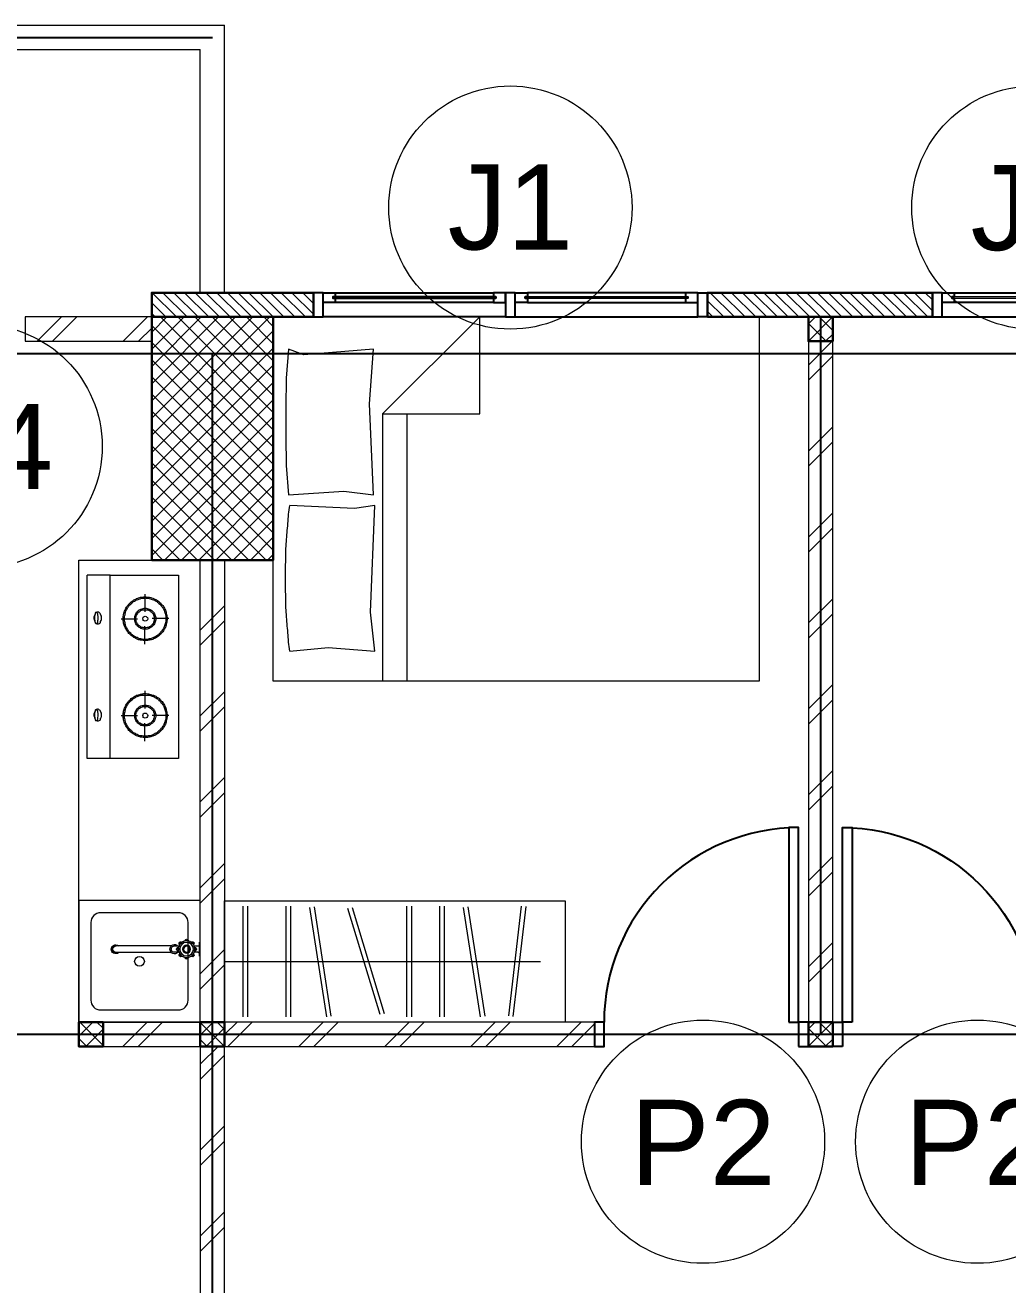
# Model space of a CAD drawing. Header units: millimetres. Extents: x -108 to 357, y -17 to 192.
# Drawn here: x 126.6 to 130.64, y 9.77 to 14.95 of the extents above; entities that cross this region are included whole.
import ezdxf
from ezdxf.enums import TextEntityAlignment as Align

# ---------------------------------------------------------------- set-up
doc = ezdxf.new("R2010")
doc.units = ezdxf.units.MM
for name, color, linetype, lineweight in [('ars', 11, 'Continuous', 0), ('KACA', 151, 'Continuous', 5), ('KOL', 1, 'Continuous', 30), ('KOLOM', 4, 'Continuous', 9), ('lan', 7, 'Continuous', 15), ('NOT', 7, 'Continuous', 20), ('SANITAIR', 15, 'Continuous', 9), ('tem', 5, 'Continuous', 20)]:
    doc.layers.add(name, color=color, linetype=linetype, lineweight=lineweight)
doc.layers.add('as', color=1, linetype='Continuous', plot=False)
doc.layers.add('Kusen', color=30, linetype='Continuous')
doc.styles.add('S', font='simplex', dxfattribs={"width": 0.75})
doc.styles.get("Standard").update_dxf_attribs({"font": 'arial.ttf'})
pattern_1 = [(45, (0.09994, 0.1431), (-0.1767767, 0.1767767), []), (45, (0.16244, 0.1431), (-0.1767767, 0.1767767), [])]

# ---------------------------------------------------------------- blocks, each defined once
blk = doc.blocks.new('NAV')
blk.add_circle((0, -0.4), 0.4)
at = {"style": 'S', "width": 0.75, "flags": 4}
blk.add_attdef('AV', text='', height=0.3, dxfattribs=at).set_placement((0, -0.4), align=Align.MIDDLE)
blk = doc.blocks.new('T. J1')
at = {"layer": 'Kusen'}
for p, q in [((-0.7188, 0.1), (-0.0688, 0.1)), ((-0.0688, 0.06), (-0.7188, 0.06)), ((0.7212, 0.1), (0.0712, 0.1)), ((0.0712, 0.06), (0.7212, 0.06)), ((-0.0188, 0), (-0.7688, 0)), ((0.0212, 0), (0.7712, 0))]:
    blk.add_line(p, q, dxfattribs=at)
for points in [[(-0.8088, 0), (-0.7688, 0), (-0.7688, 0.1), (-0.8088, 0.1)], [(-0.0188, 0), (0.0212, 0), (0.0212, 0.1), (-0.0188, 0.1)], [(0.8112, 0), (0.7712, 0), (0.7712, 0.1), (0.8112, 0.1)]]:
    blk.add_lwpolyline(points, close=True, dxfattribs=at)
for points in [[(-0.7188, 0.0775), (-0.7188, 0.06), (-0.7688, 0.06), (-0.7688, 0.1), (-0.7188, 0.1), (-0.7188, 0.0825), (-0.7288, 0.0825), (-0.7288, 0.0775), (-0.7188, 0.0775)], [(-0.0688, 0.0775), (-0.0688, 0.06), (-0.0188, 0.06), (-0.0188, 0.1), (-0.0688, 0.1), (-0.0688, 0.0825), (-0.0588, 0.0825), (-0.0588, 0.0775), (-0.0688, 0.0775)], [(0.0712, 0.0775), (0.0712, 0.06), (0.0212, 0.06), (0.0212, 0.1), (0.0712, 0.1), (0.0712, 0.0825), (0.0612, 0.0825), (0.0612, 0.0775), (0.0712, 0.0775)], [(0.7212, 0.0775), (0.7212, 0.06), (0.7712, 0.06), (0.7712, 0.1), (0.7212, 0.1), (0.7212, 0.0825), (0.7312, 0.0825), (0.7312, 0.0775), (0.7212, 0.0775)]]:
    blk.add_lwpolyline(points, dxfattribs=at)
at = {"layer": 'Kusen', "color": 141}
for points in [[(-0.7288, 0.0775), (-0.0588, 0.0775), (-0.0588, 0.0825), (-0.7288, 0.0825)], [(0.7312, 0.0775), (0.0612, 0.0775), (0.0612, 0.0825), (0.7312, 0.0825)]]:
    blk.add_lwpolyline(points, close=True, dxfattribs=at)
blk = doc.blocks.new('T. J2')
at = {"layer": 'KACA', "color": 141}
blk.add_lwpolyline([(-0.3792, 0.0775), (0.2908, 0.0775), (0.2908, 0.0825), (-0.3792, 0.0825)], close=True, dxfattribs=at)
at = {"layer": 'Kusen'}
for p, q in [((-0.3692, 0.1), (0.2808, 0.1)), ((0.2808, 0.06), (-0.3692, 0.06)), ((-0.4192, 0), (0.3308, 0))]:
    blk.add_line(p, q, dxfattribs=at)
for points in [[(-0.4592, 0), (-0.4192, 0), (-0.4192, 0.1), (-0.4592, 0.1)], [(0.3308, 0), (0.3708, 0), (0.3708, 0.1), (0.3308, 0.1)]]:
    blk.add_lwpolyline(points, close=True, dxfattribs=at)
for points in [[(-0.3692, 0.0775), (-0.3692, 0.06), (-0.4192, 0.06), (-0.4192, 0.1), (-0.3692, 0.1), (-0.3692, 0.0825), (-0.3792, 0.0825), (-0.3792, 0.0775), (-0.3692, 0.0775)], [(0.2808, 0.0775), (0.2808, 0.06), (0.3308, 0.06), (0.3308, 0.1), (0.2808, 0.1), (0.2808, 0.0825), (0.2908, 0.0825), (0.2908, 0.0775), (0.2808, 0.0775)]]:
    blk.add_lwpolyline(points, dxfattribs=at)
blk = doc.blocks.new('P.80')
at = {"layer": 'Kusen'}
for points in [[(-69.8094, -74.8368), (-69.7694, -74.8368), (-69.7694, -74.0368), (-69.8094, -74.0368)], [(-70.6094, -74.9368), (-70.5694, -74.9368), (-70.5694, -74.8368), (-70.6094, -74.8368)], [(-69.7694, -74.9368), (-69.7294, -74.9368), (-69.7294, -74.8368), (-69.7694, -74.8368)]]:
    blk.add_lwpolyline(points, close=True, dxfattribs=at)
blk.add_arc((-69.7694, -74.8368), 0.8, 90, 180, dxfattribs=at)
blk = doc.blocks.new('K 10.10')
at = {"layer": 'ars'}
h = blk.add_hatch(dxfattribs=at)
h.set_pattern_fill('_USER', color=256, scale=0.05, angle=45, double=1, pattern_type=0)
h.set_pattern_definition([(45, (0, 0), (-0.035355339, 0.035355339), []), (135, (0, 0), (-0.035355339, -0.035355339), [])])
h.paths.add_polyline_path([(1560.5383, 1380.4069), (1560.6383, 1380.4069), (1560.6383, 1380.5069), (1560.5383, 1380.5069)])
at = {"layer": 'KOL'}
blk.add_lwpolyline([(1560.5383, 1380.4069), (1560.6383, 1380.4069), (1560.6383, 1380.5069), (1560.5383, 1380.5069)], close=True, dxfattribs=at)
blk = doc.blocks.new('BED1')
at = {"color": 0, "linetype": 'Continuous'}
for points in [[(1.9976, 0), (1.9976, 1.4976), (0, 1.4976), (0, 0), (1.9976, 0)], [(1.5484, 1.0993), (1.1489, 1.0993), (1.1489, 1.4976), (1.5484, 1.0993)], [(1.9346, 1.3656), (1.9443, 1.2458), (1.9467, 1.1259), (1.9467, 1.0061), (1.9443, 0.8862), (1.9346, 0.7663), (1.707, 0.7809), (1.586, 0.7663), (1.6017, 1.1404), (1.586, 1.3656), (1.8717, 1.3426), (1.9346, 1.3656)], [(1.4492, 1.0993), (1.4492, 0)], [(1.5484, 1.0993), (1.5484, 0)], [(1.9298, 0.1235), (1.7724, 0.138), (1.5799, 0.1235), (1.5981, 0.2833), (1.5799, 0.7228), (1.6634, 0.7094), (1.9298, 0.7228)], [(1.9298, 0.1235), (1.931, 0.1332), (1.9322, 0.1429), (1.9334, 0.1513), (1.9346, 0.161), (1.9346, 0.1707), (1.9358, 0.1804), (1.937, 0.1889), (1.9383, 0.1985), (1.9383, 0.2082), (1.9395, 0.2179), (1.9407, 0.2264), (1.9407, 0.2361), (1.9419, 0.2458), (1.9419, 0.2542), (1.9431, 0.2639), (1.9431, 0.2736), (1.9443, 0.2833), (1.9443, 0.2918), (1.9455, 0.3015), (1.9455, 0.3111), (1.9455, 0.3208), (1.9467, 0.3293), (1.9467, 0.339), (1.9467, 0.3487), (1.9467, 0.3584), (1.9479, 0.3668), (1.9479, 0.3765), (1.9479, 0.3862), (1.9479, 0.3959), (1.9479, 0.4044), (1.9479, 0.414), (1.9479, 0.4237), (1.9479, 0.4334), (1.9479, 0.4419), (1.9479, 0.4516), (1.9479, 0.4613), (1.9479, 0.4709), (1.9479, 0.4794), (1.9467, 0.4891), (1.9467, 0.4988), (1.9467, 0.5085), (1.9467, 0.5169), (1.9455, 0.5266), (1.9455, 0.5363), (1.9455, 0.546), (1.9443, 0.5545), (1.9443, 0.5642), (1.9431, 0.5738), (1.9431, 0.5835), (1.9419, 0.592), (1.9419, 0.6017), (1.9407, 0.6114), (1.9407, 0.6199), (1.9395, 0.6295), (1.9383, 0.6392), (1.9383, 0.6489), (1.937, 0.6574), (1.9358, 0.6671), (1.9346, 0.6768), (1.9346, 0.6864), (1.9334, 0.6949), (1.9322, 0.7046), (1.931, 0.7143), (1.9298, 0.7228)]]:
    blk.add_lwpolyline(points, dxfattribs=at)
blk = doc.blocks.new('LEMARI1')
for points in [[(0.6998, 0.4988), (-0.6998, 0.4988)], [(-0.6998, 0), (0.6998, 0), (0.6998, 0.4988), (-0.6998, 0.4988), (-0.6998, 0)], [(-0.5387, 0.4758), (-0.4855, 0.023)], [(-0.4685, 0.0254), (-0.5206, 0.477)], [(-0.3002, 0.4746), (-0.3705, 0.0242)], [(-0.3523, 0.0218), (-0.2821, 0.4709)], [(-0.2034, 0.477), (-0.2034, 0.0218)], [(-0.1852, 0.0218), (-0.1852, 0.477)], [(-0.0678, 0.477), (-0.0678, 0.0218)], [(-0.0496, 0.0218), (-0.0496, 0.477)], [(0.1755, 0.4722), (0.0436, 0.0363)], [(0.0605, 0.0315), (0.1937, 0.4673)], [(0.3317, 0.4746), (0.2627, 0.0242)], [(0.2797, 0.0218), (0.3499, 0.4709)], [(0.4286, 0.477), (0.4286, 0.0218)], [(0.4467, 0.0218), (0.4467, 0.477)], [(0.6053, 0.477), (0.6053, 0.0218)], [(0.6235, 0.0218), (0.6235, 0.477)], [(0.6998, 0.2494), (-0.5993, 0.2494)]]:
    blk.add_lwpolyline(points)
blk = doc.blocks.new('typikal-1a')
at = {"layer": 'as'}
for p, q in [((0, 2.8), (6.2, 2.8)), ((2.5, -0.15), (2.5, 2.8))]:
    blk.add_line(p, q, dxfattribs=at)
at = {"layer": 'KOL'}
blk.add_lwpolyline([(2.035, -0.15), (2.96, -0.15), (2.96, -0.25), (2.035, -0.25)], close=True, dxfattribs=at)
at = {"layer": 'tem'}
for points in [[(0.05, 2.85), (-0.05, 2.85), (-0.05, 5.45), (0.05, 5.45)], [(1.57, 2.75), (0.05, 2.75), (0.05, 2.85), (1.57, 2.85)], [(0.05, 2.75), (-0.05, 2.75), (-0.05, 0.85), (0.05, 0.85)], [(2.45, 2.75), (2.55, 2.75), (2.55, -0.05), (2.45, -0.05)]]:
    blk.add_lwpolyline(points, close=True, dxfattribs=at)
at = {"layer": 'ars', "rotation": 180}
for name, p in [('LEMARI1', (0.7498, 2.75)), ('BED1', (2.2476, 1.3476))]:
    blk.add_blockref(name, p, dxfattribs=at)
at = {"layer": 'KOLOM', "extrusion": (0, 0, -1), "zscale": -1}
for p in [(-1560.5883, -1377.6569), (-1563.0883, -1377.6569), (-1563.0883, -1380.5569)]:
    blk.add_blockref('K 10.10', p, dxfattribs=at)
at = {"layer": 'Kusen', "xscale": -1, "rotation": 180}
for name, p in [('P.80', (72.1794, -72.0868)), ('T. J1', (1.2238, -0.15)), ('T. J2', (3.4192, -0.15))]:
    blk.add_blockref(name, p, dxfattribs=at)
at = {"layer": 'Kusen', "rotation": 180}
blk.add_blockref('P.80', (-67.1794, -72.0868), dxfattribs=at)
blk = doc.blocks.new('k2')
at = {"layer": 'ars'}
h = blk.add_hatch(dxfattribs=at)
h.set_pattern_fill('_USER', color=256, scale=0.05, angle=45, double=1, pattern_type=0)
h.set_pattern_definition([(45, (0, -5), (-0.03535534, 0.03535534), []), (135, (0, -5), (-0.03535534, -0.03535534), [])])
h.paths.add_polyline_path([(-0.25, -0.5), (0.25, -0.5), (0.25, 0.5), (-0.25, 0.5)])
at = {"layer": 'KOL'}
blk.add_lwpolyline([(-0.25, -0.5), (0.25, -0.5), (0.25, 0.5), (-0.25, 0.5)], close=True, dxfattribs=at)
blk = doc.blocks.new('KRAN DPR ATAS')
for p, q in [((-0.0289, 0), (0.0289, 0)), ((-0.0289, 0), (-0.0289, -0.0021)), ((0.0289, 0), (0.0289, -0.0021)), ((-0.0275, -0.0035), (0.0275, -0.0035)), ((-0.0127, -0.0092), (-0.0127, -0.0252)), ((0.0127, -0.0092), (0.0127, -0.0252)), ((-0.0127, -0.0877), (-0.0127, -0.1101)), ((0.0127, -0.0877), (0.0127, -0.1101)), ((-0.014, -0.1188), (-0.014, -0.3457)), ((0.014, -0.1188), (0.014, -0.3457))]:
    blk.add_line(p, q)
for radius in [0.0338, 0.0279, 0.0166, 0.0138, 0.0123]:
    blk.add_circle((0, -0.0564), radius)
for centre, radius, start, end in [((-0.0338, -0.0564), 0.00706, 84.002, 275.998), ((-0.0315, -0.0564), 0.00706, 103.1189, 256.8811), ((-0.0239, -0.0326), 0.00706, 39.002, 230.998), ((-0.0222, -0.0342), 0.00706, 58.1189, 211.8811), ((-0.0275, -0.0021), 0.00141, 180, 270), ((-0.0183, -0.0092), 0.00564, 0, 90), ((-0.0009, -0.0214), 0.00884, 254.902, 254.902), ((0, -0.0227), 0.00706, 354.002, 185.998), ((0, -0.025), 0.00706, 13.1189, 166.8811), ((0.0183, -0.0092), 0.00564, 90, 180), ((0.0239, -0.0326), 0.00706, 309.002, 140.998), ((0.0222, -0.0342), 0.00706, 328.1189, 121.8811), ((0.0275, -0.0021), 0.00141, 270, 0), ((0.0338, -0.0564), 0.00706, 264.002, 95.998), ((0.0315, -0.0564), 0.00706, 283.1189, 76.8811), ((-0.0239, -0.0803), 0.00706, 129.002, 320.998), ((-0.0222, -0.0787), 0.00706, 148.1189, 301.8811), ((0, -0.1058), 0.0191, 134.711, 45.289), ((0, -0.0902), 0.00706, 174.002, 5.998), ((0, -0.0879), 0.00706, 193.1189, 346.8811), ((0.0239, -0.0803), 0.00706, 219.002, 50.998), ((0.0222, -0.0787), 0.00706, 238.1189, 31.8811), ((0, -0.1058), 0.0134, 198.6717, 270), ((0, -0.1058), 0.0134, 270, 341.3283), ((0, -0.3457), 0.0178, 141.8277, 38.1723), ((0, -0.3484), 0.0178, 175.6641, 4.3359), ((0, -0.3457), 0.014, 180, 0)]:
    blk.add_arc(centre, radius, start, end)
blk = doc.blocks.new('KOMPOR')
for points in [[(0, 0.3765), (0, -0.3765)], [(0.0944, 0.3765), (0, 0.3765)], [(0.3765, 0.3765), (0.0944, 0.3765)], [(0.0944, 0.3765), (0.0944, -0.3765)], [(0.3765, -0.3765), (0.3765, 0.3765)], [(0.2385, 0.2906), (0.2337, 0.2906), (0.23, 0.2906), (0.2252, 0.2893), (0.2203, 0.2893), (0.2167, 0.2881), (0.2119, 0.2869), (0.2082, 0.2857), (0.2034, 0.2833), (0.1998, 0.2821), (0.1961, 0.2797), (0.1925, 0.2772), (0.1889, 0.276), (0.1852, 0.2724), (0.1816, 0.27), (0.178, 0.2676), (0.1755, 0.2639), (0.1719, 0.2615), (0.1695, 0.2579), (0.1671, 0.2542), (0.1634, 0.2506), (0.1622, 0.247), (0.1598, 0.2433), (0.1574, 0.2397), (0.1562, 0.2361), (0.1538, 0.2312), (0.1525, 0.2276), (0.1513, 0.2228), (0.1501, 0.2191), (0.1501, 0.2143), (0.1489, 0.2094), (0.1489, 0.2058), (0.1489, 0.201), (0.1489, 0.1961), (0.1489, 0.1913), (0.1501, 0.1864), (0.1501, 0.1828), (0.1513, 0.178), (0.1525, 0.1743), (0.1538, 0.1695), (0.1562, 0.1659), (0.1574, 0.161), (0.1598, 0.1574), (0.1622, 0.1538), (0.1634, 0.1501), (0.1671, 0.1465), (0.1695, 0.1429), (0.1719, 0.1404), (0.1755, 0.1368), (0.178, 0.1344), (0.1816, 0.1308), (0.1852, 0.1283), (0.1889, 0.1259), (0.1925, 0.1235), (0.1961, 0.1211), (0.1998, 0.1199), (0.2034, 0.1174), (0.2082, 0.1162), (0.2119, 0.115), (0.2167, 0.1138), (0.2203, 0.1126), (0.2252, 0.1114), (0.23, 0.1114), (0.2337, 0.1102), (0.2385, 0.1102), (0.2433, 0.1102), (0.2482, 0.1114), (0.253, 0.1114), (0.2567, 0.1126), (0.2615, 0.1138), (0.2651, 0.115), (0.27, 0.1162), (0.2736, 0.1174), (0.2785, 0.1199), (0.2821, 0.1211), (0.2857, 0.1235), (0.2893, 0.1259), (0.293, 0.1283), (0.2966, 0.1308), (0.299, 0.1344), (0.3027, 0.1368), (0.3051, 0.1404), (0.3087, 0.1429), (0.3111, 0.1465), (0.3136, 0.1501), (0.316, 0.1538), (0.3184, 0.1574), (0.3196, 0.161), (0.322, 0.1659), (0.3232, 0.1695), (0.3245, 0.1743), (0.3257, 0.178), (0.3269, 0.1828), (0.3281, 0.1864), (0.3281, 0.1913), (0.3293, 0.1961), (0.3293, 0.201), (0.3293, 0.2058), (0.3281, 0.2094), (0.3281, 0.2143), (0.3269, 0.2191), (0.3257, 0.2228), (0.3245, 0.2276), (0.3232, 0.2312), (0.322, 0.2361), (0.3196, 0.2397), (0.3184, 0.2433), (0.316, 0.247), (0.3136, 0.2506), (0.3111, 0.2542), (0.3087, 0.2579), (0.3051, 0.2615), (0.3027, 0.2639), (0.299, 0.2676), (0.2966, 0.27), (0.293, 0.2724), (0.2893, 0.276), (0.2857, 0.2772), (0.2821, 0.2797), (0.2785, 0.2821), (0.2736, 0.2833), (0.27, 0.2857), (0.2651, 0.2869), (0.2615, 0.2881), (0.2567, 0.2893), (0.253, 0.2893), (0.2482, 0.2906), (0.2433, 0.2906), (0.2385, 0.2906)], [(0.2385, 0.2857), (0.2349, 0.2857), (0.23, 0.2857), (0.2264, 0.2845), (0.2215, 0.2833), (0.2179, 0.2833), (0.2131, 0.2821), (0.2094, 0.2809), (0.2058, 0.2785), (0.2022, 0.2772), (0.1985, 0.2748), (0.1949, 0.2736), (0.1913, 0.2712), (0.1877, 0.2688), (0.1852, 0.2663), (0.1816, 0.2639), (0.1792, 0.2603), (0.1755, 0.2579), (0.1731, 0.2542), (0.1707, 0.2518), (0.1683, 0.2482), (0.1659, 0.2446), (0.1646, 0.2409), (0.1622, 0.2373), (0.161, 0.2337), (0.1586, 0.23), (0.1574, 0.2264), (0.1562, 0.2215), (0.1562, 0.2179), (0.155, 0.2131), (0.1538, 0.2094), (0.1538, 0.2046), (0.1538, 0.201), (0.1538, 0.1961), (0.1538, 0.1925), (0.155, 0.1877), (0.1562, 0.184), (0.1562, 0.1792), (0.1574, 0.1755), (0.1586, 0.1719), (0.161, 0.1671), (0.1622, 0.1634), (0.1646, 0.1598), (0.1659, 0.1562), (0.1683, 0.1525), (0.1707, 0.1501), (0.1731, 0.1465), (0.1755, 0.1441), (0.1792, 0.1404), (0.1816, 0.138), (0.1852, 0.1356), (0.1877, 0.132), (0.1913, 0.1308), (0.1949, 0.1283), (0.1985, 0.1259), (0.2022, 0.1235), (0.2058, 0.1223), (0.2094, 0.1211), (0.2131, 0.1199), (0.2179, 0.1186), (0.2215, 0.1174), (0.2264, 0.1162), (0.23, 0.1162), (0.2349, 0.1162), (0.2385, 0.1162), (0.2433, 0.1162), (0.247, 0.1162), (0.2518, 0.1162), (0.2554, 0.1174), (0.2603, 0.1186), (0.2639, 0.1199), (0.2676, 0.1211), (0.2724, 0.1223), (0.276, 0.1235), (0.2797, 0.1259), (0.2833, 0.1283), (0.2869, 0.1308), (0.2893, 0.132), (0.293, 0.1356), (0.2954, 0.138), (0.299, 0.1404), (0.3015, 0.1441), (0.3039, 0.1465), (0.3075, 0.1501), (0.3087, 0.1525), (0.3111, 0.1562), (0.3136, 0.1598), (0.316, 0.1634), (0.3172, 0.1671), (0.3184, 0.1719), (0.3196, 0.1755), (0.3208, 0.1792), (0.322, 0.184), (0.3232, 0.1877), (0.3232, 0.1925), (0.3232, 0.1961), (0.3232, 0.201), (0.3232, 0.2046), (0.3232, 0.2094), (0.3232, 0.2131), (0.322, 0.2179), (0.3208, 0.2215), (0.3196, 0.2264), (0.3184, 0.23), (0.3172, 0.2337), (0.316, 0.2373), (0.3136, 0.2409), (0.3111, 0.2446), (0.3087, 0.2482), (0.3075, 0.2518), (0.3039, 0.2542), (0.3015, 0.2579), (0.299, 0.2603), (0.2954, 0.2639), (0.293, 0.2663), (0.2893, 0.2688), (0.2869, 0.2712), (0.2833, 0.2736), (0.2797, 0.2748), (0.276, 0.2772), (0.2724, 0.2785), (0.2676, 0.2809), (0.2639, 0.2821), (0.2603, 0.2833), (0.2554, 0.2833), (0.2518, 0.2845), (0.247, 0.2857), (0.2433, 0.2857), (0.2385, 0.2857)], [(0.2373, 0.3063), (0.2373, 0.2312)], [(0.0436, 0.2228), (0.0472, 0.2228), (0.0496, 0.2215), (0.0533, 0.2191), (0.0545, 0.2155), (0.0557, 0.2119), (0.0581, 0.2094), (0.0593, 0.2046), (0.0593, 0.1998), (0.0593, 0.1949), (0.0593, 0.1901), (0.0569, 0.1864), (0.0557, 0.1828), (0.0533, 0.1792), (0.0508, 0.178), (0.0484, 0.1755), (0.046, 0.1743), (0.0424, 0.1743), (0.04, 0.1755), (0.0375, 0.178), (0.0339, 0.1792), (0.0327, 0.1828), (0.0315, 0.1864), (0.0291, 0.1901), (0.0278, 0.1949), (0.0278, 0.1998), (0.0291, 0.2046), (0.0303, 0.2094), (0.0315, 0.2119), (0.0339, 0.2155), (0.0351, 0.2191), (0.0375, 0.2215), (0.0412, 0.2228), (0.0436, 0.2228)], [(0.0375, 0.2215), (0.04, 0.2215), (0.04, 0.2203), (0.0424, 0.2179), (0.0436, 0.2155), (0.0448, 0.2119), (0.0448, 0.2082), (0.046, 0.2034), (0.046, 0.1998), (0.046, 0.1961), (0.046, 0.1913), (0.0448, 0.1877), (0.0436, 0.184), (0.0436, 0.1816), (0.0412, 0.178), (0.04, 0.1768), (0.0387, 0.1755), (0.0375, 0.1755), (0.0351, 0.1768), (0.0339, 0.178), (0.0327, 0.1816), (0.0315, 0.184), (0.0315, 0.1877), (0.0303, 0.1913), (0.0303, 0.1961), (0.0303, 0.1998), (0.0303, 0.2034), (0.0315, 0.2082), (0.0315, 0.2119), (0.0327, 0.2155), (0.0339, 0.2179), (0.0351, 0.2203), (0.0363, 0.2215), (0.0375, 0.2215)], [(0.2385, 0.2433), (0.2349, 0.2433), (0.23, 0.2433), (0.2264, 0.2421), (0.2215, 0.2409), (0.2179, 0.2385), (0.2143, 0.2361), (0.2119, 0.2337), (0.2082, 0.2312), (0.2058, 0.2276), (0.2034, 0.2252), (0.201, 0.2215), (0.1985, 0.2179), (0.1973, 0.2131), (0.1961, 0.2094), (0.1961, 0.2046), (0.1961, 0.201), (0.1961, 0.1961), (0.1961, 0.1925), (0.1973, 0.1877), (0.1985, 0.184), (0.201, 0.1804), (0.2034, 0.1768), (0.2058, 0.1731), (0.2082, 0.1707), (0.2119, 0.1671), (0.2143, 0.1646), (0.2179, 0.1622), (0.2215, 0.161), (0.2264, 0.1598), (0.23, 0.1586), (0.2349, 0.1574), (0.2385, 0.1574), (0.2433, 0.1574), (0.247, 0.1586), (0.2518, 0.1598), (0.2554, 0.161), (0.2591, 0.1622), (0.2627, 0.1646), (0.2663, 0.1671), (0.2688, 0.1707), (0.2724, 0.1731), (0.2748, 0.1768), (0.2772, 0.1804), (0.2785, 0.184), (0.2797, 0.1877), (0.2809, 0.1925), (0.2821, 0.1961), (0.2821, 0.201), (0.2821, 0.2046), (0.2809, 0.2094), (0.2797, 0.2131), (0.2785, 0.2179), (0.2772, 0.2215), (0.2748, 0.2252), (0.2724, 0.2276), (0.2688, 0.2312), (0.2663, 0.2337), (0.2627, 0.2361), (0.2591, 0.2385), (0.2554, 0.2409), (0.2518, 0.2421), (0.247, 0.2433), (0.2433, 0.2433), (0.2385, 0.2433)], [(0.2385, 0.2385), (0.2349, 0.2385), (0.2312, 0.2373), (0.2276, 0.2373), (0.224, 0.2361), (0.2203, 0.2337), (0.2179, 0.2324), (0.2143, 0.23), (0.2119, 0.2276), (0.2094, 0.2252), (0.207, 0.2215), (0.2058, 0.2191), (0.2034, 0.2155), (0.2022, 0.2119), (0.2022, 0.2082), (0.201, 0.2046), (0.201, 0.201), (0.201, 0.1973), (0.2022, 0.1925), (0.2022, 0.1889), (0.2034, 0.1864), (0.2058, 0.1828), (0.207, 0.1792), (0.2094, 0.1768), (0.2119, 0.1743), (0.2143, 0.1719), (0.2179, 0.1695), (0.2203, 0.1671), (0.224, 0.1659), (0.2276, 0.1646), (0.2312, 0.1634), (0.2349, 0.1634), (0.2385, 0.1622), (0.2421, 0.1634), (0.247, 0.1634), (0.2506, 0.1646), (0.253, 0.1659), (0.2567, 0.1671), (0.2603, 0.1695), (0.2627, 0.1719), (0.2651, 0.1743), (0.2676, 0.1768), (0.27, 0.1792), (0.2724, 0.1828), (0.2736, 0.1864), (0.2748, 0.1889), (0.276, 0.1925), (0.276, 0.1973), (0.2772, 0.201), (0.276, 0.2046), (0.276, 0.2082), (0.2748, 0.2119), (0.2736, 0.2155), (0.2724, 0.2191), (0.27, 0.2215), (0.2676, 0.2252), (0.2651, 0.2276), (0.2627, 0.23), (0.2603, 0.2324), (0.2567, 0.2337), (0.253, 0.2361), (0.2506, 0.2373), (0.247, 0.2373), (0.2421, 0.2385), (0.2385, 0.2385)], [(0.2385, 0.2107), (0.2349, 0.2094), (0.2312, 0.2082), (0.23, 0.2046), (0.2288, 0.201), (0.23, 0.1961), (0.2312, 0.1937), (0.2349, 0.1913), (0.2385, 0.1901), (0.2433, 0.1913), (0.2458, 0.1937), (0.2482, 0.1961), (0.2494, 0.201), (0.2482, 0.2046), (0.2458, 0.2082), (0.2433, 0.2094), (0.2385, 0.2107)], [(0.1404, 0.201), (0.207, 0.201)], [(0.2373, 0.0993), (0.2373, 0.1719)], [(0.3366, 0.1998), (0.2676, 0.1998)], [(0.2373, -0.0932), (0.2373, -0.1671)], [(0.2385, -0.1077), (0.2337, -0.1077), (0.23, -0.1077), (0.2252, -0.109), (0.2203, -0.109), (0.2167, -0.1102), (0.2119, -0.1114), (0.2082, -0.1126), (0.2034, -0.115), (0.1998, -0.1162), (0.1961, -0.1186), (0.1925, -0.1211), (0.1889, -0.1235), (0.1852, -0.1259), (0.1816, -0.1283), (0.178, -0.1308), (0.1755, -0.1344), (0.1719, -0.1368), (0.1695, -0.1404), (0.1671, -0.1441), (0.1634, -0.1477), (0.1622, -0.1513), (0.1598, -0.155), (0.1574, -0.1586), (0.1562, -0.1622), (0.1538, -0.1671), (0.1525, -0.1707), (0.1513, -0.1755), (0.1501, -0.1792), (0.1501, -0.184), (0.1489, -0.1889), (0.1489, -0.1925), (0.1489, -0.1973), (0.1489, -0.2022), (0.1489, -0.207), (0.1501, -0.2119), (0.1501, -0.2155), (0.1513, -0.2203), (0.1525, -0.224), (0.1538, -0.2288), (0.1562, -0.2324), (0.1574, -0.2373), (0.1598, -0.2409), (0.1622, -0.2446), (0.1634, -0.2482), (0.1671, -0.2518), (0.1695, -0.2554), (0.1719, -0.2579), (0.1755, -0.2615), (0.178, -0.2639), (0.1816, -0.2676), (0.1852, -0.27), (0.1889, -0.2724), (0.1925, -0.2748), (0.1961, -0.2772), (0.1998, -0.2785), (0.2034, -0.2809), (0.2082, -0.2821), (0.2119, -0.2833), (0.2167, -0.2845), (0.2203, -0.2857), (0.2252, -0.2869), (0.23, -0.2869), (0.2337, -0.2881), (0.2385, -0.2881), (0.2433, -0.2881), (0.2482, -0.2869), (0.253, -0.2869), (0.2567, -0.2857), (0.2615, -0.2845), (0.2651, -0.2833), (0.27, -0.2821), (0.2736, -0.2809), (0.2785, -0.2785), (0.2821, -0.2772), (0.2857, -0.2748), (0.2893, -0.2724), (0.293, -0.27), (0.2966, -0.2676), (0.299, -0.2639), (0.3027, -0.2615), (0.3051, -0.2579), (0.3087, -0.2554), (0.3111, -0.2518), (0.3136, -0.2482), (0.316, -0.2446), (0.3184, -0.2409), (0.3196, -0.2373), (0.322, -0.2324), (0.3232, -0.2288), (0.3245, -0.224), (0.3257, -0.2203), (0.3269, -0.2155), (0.3281, -0.2119), (0.3281, -0.207), (0.3293, -0.2022), (0.3293, -0.1973), (0.3293, -0.1925), (0.3281, -0.1889), (0.3281, -0.184), (0.3269, -0.1792), (0.3257, -0.1755), (0.3245, -0.1707), (0.3232, -0.1671), (0.322, -0.1622), (0.3196, -0.1586), (0.3184, -0.155), (0.316, -0.1513), (0.3136, -0.1477), (0.3111, -0.1441), (0.3087, -0.1404), (0.3051, -0.1368), (0.3027, -0.1344), (0.299, -0.1308), (0.2966, -0.1283), (0.293, -0.1259), (0.2893, -0.1235), (0.2857, -0.1211), (0.2821, -0.1186), (0.2785, -0.1162), (0.2736, -0.115), (0.27, -0.1126), (0.2651, -0.1114), (0.2615, -0.1102), (0.2567, -0.109), (0.253, -0.109), (0.2482, -0.1077), (0.2433, -0.1077), (0.2385, -0.1077)], [(0.2385, -0.1126), (0.2349, -0.1126), (0.23, -0.1126), (0.2264, -0.1138), (0.2215, -0.115), (0.2179, -0.115), (0.2131, -0.1162), (0.2094, -0.1174), (0.2058, -0.1199), (0.2022, -0.1211), (0.1985, -0.1235), (0.1949, -0.1247), (0.1913, -0.1271), (0.1877, -0.1295), (0.1852, -0.132), (0.1816, -0.1344), (0.1792, -0.138), (0.1755, -0.1404), (0.1731, -0.1441), (0.1707, -0.1465), (0.1683, -0.1501), (0.1659, -0.1538), (0.1646, -0.1574), (0.1622, -0.161), (0.161, -0.1646), (0.1586, -0.1683), (0.1574, -0.1719), (0.1562, -0.1768), (0.1562, -0.1804), (0.155, -0.1852), (0.1538, -0.1889), (0.1538, -0.1937), (0.1538, -0.1973), (0.1538, -0.2022), (0.1538, -0.2058), (0.155, -0.2107), (0.1562, -0.2143), (0.1562, -0.2191), (0.1574, -0.2228), (0.1586, -0.2264), (0.161, -0.2312), (0.1622, -0.2349), (0.1646, -0.2385), (0.1659, -0.2421), (0.1683, -0.2458), (0.1707, -0.2482), (0.1731, -0.2518), (0.1755, -0.2554), (0.1792, -0.2579), (0.1816, -0.2603), (0.1852, -0.2627), (0.1877, -0.2663), (0.1913, -0.2688), (0.1949, -0.27), (0.1985, -0.2724), (0.2022, -0.2748), (0.2058, -0.276), (0.2094, -0.2772), (0.2131, -0.2785), (0.2179, -0.2797), (0.2215, -0.2809), (0.2264, -0.2821), (0.23, -0.2821), (0.2349, -0.2821), (0.2385, -0.2833), (0.2433, -0.2821), (0.247, -0.2821), (0.2518, -0.2821), (0.2554, -0.2809), (0.2603, -0.2797), (0.2639, -0.2785), (0.2676, -0.2772), (0.2724, -0.276), (0.276, -0.2748), (0.2797, -0.2724), (0.2833, -0.27), (0.2869, -0.2688), (0.2893, -0.2663), (0.293, -0.2627), (0.2954, -0.2603), (0.299, -0.2579), (0.3015, -0.2554), (0.3039, -0.2518), (0.3075, -0.2482), (0.3087, -0.2458), (0.3111, -0.2421), (0.3136, -0.2385), (0.316, -0.2349), (0.3172, -0.2312), (0.3184, -0.2264), (0.3196, -0.2228), (0.3208, -0.2191), (0.322, -0.2143), (0.3232, -0.2107), (0.3232, -0.2058), (0.3232, -0.2022), (0.3232, -0.1973), (0.3232, -0.1937), (0.3232, -0.1889), (0.3232, -0.1852), (0.322, -0.1804), (0.3208, -0.1768), (0.3196, -0.1719), (0.3184, -0.1683), (0.3172, -0.1646), (0.316, -0.161), (0.3136, -0.1574), (0.3111, -0.1538), (0.3087, -0.1501), (0.3075, -0.1465), (0.3039, -0.1441), (0.3015, -0.1404), (0.299, -0.138), (0.2954, -0.1344), (0.293, -0.132), (0.2893, -0.1295), (0.2869, -0.1271), (0.2833, -0.1247), (0.2797, -0.1235), (0.276, -0.1211), (0.2724, -0.1199), (0.2676, -0.1174), (0.2639, -0.1162), (0.2603, -0.115), (0.2554, -0.115), (0.2518, -0.1138), (0.247, -0.1126), (0.2433, -0.1126), (0.2385, -0.1126)], [(0.2385, -0.155), (0.2349, -0.155), (0.23, -0.155), (0.2264, -0.1562), (0.2215, -0.1574), (0.2179, -0.1598), (0.2143, -0.1622), (0.2119, -0.1646), (0.2082, -0.1671), (0.2058, -0.1707), (0.2034, -0.1731), (0.201, -0.1768), (0.1985, -0.1804), (0.1973, -0.1852), (0.1961, -0.1889), (0.1961, -0.1937), (0.1961, -0.1973), (0.1961, -0.2022), (0.1961, -0.207), (0.1973, -0.2107), (0.1985, -0.2143), (0.201, -0.2179), (0.2034, -0.2215), (0.2058, -0.2252), (0.2082, -0.2288), (0.2119, -0.2312), (0.2143, -0.2337), (0.2179, -0.2361), (0.2215, -0.2373), (0.2264, -0.2385), (0.23, -0.2397), (0.2349, -0.2409), (0.2385, -0.2409), (0.2433, -0.2409), (0.247, -0.2397), (0.2518, -0.2385), (0.2554, -0.2373), (0.2591, -0.2361), (0.2627, -0.2337), (0.2663, -0.2312), (0.2688, -0.2288), (0.2724, -0.2252), (0.2748, -0.2215), (0.2772, -0.2179), (0.2785, -0.2143), (0.2797, -0.2107), (0.2809, -0.207), (0.2821, -0.2022), (0.2821, -0.1973), (0.2821, -0.1937), (0.2809, -0.1889), (0.2797, -0.1852), (0.2785, -0.1804), (0.2772, -0.1768), (0.2748, -0.1731), (0.2724, -0.1707), (0.2688, -0.1671), (0.2663, -0.1646), (0.2627, -0.1622), (0.2591, -0.1598), (0.2554, -0.1574), (0.2518, -0.1562), (0.247, -0.155), (0.2433, -0.155), (0.2385, -0.155)], [(0.0436, -0.1768), (0.0472, -0.1768), (0.0496, -0.178), (0.0533, -0.1804), (0.0545, -0.1828), (0.0557, -0.1864), (0.0581, -0.1901), (0.0593, -0.1949), (0.0593, -0.1985), (0.0593, -0.2034), (0.0593, -0.2082), (0.0569, -0.2119), (0.0557, -0.2167), (0.0533, -0.2191), (0.0508, -0.2215), (0.0484, -0.224), (0.046, -0.224), (0.0424, -0.224), (0.04, -0.224), (0.0375, -0.2215), (0.0339, -0.2191), (0.0327, -0.2167), (0.0315, -0.2119), (0.0291, -0.2082), (0.0278, -0.2034), (0.0278, -0.1985), (0.0291, -0.1949), (0.0303, -0.1901), (0.0315, -0.1864), (0.0339, -0.1828), (0.0351, -0.1804), (0.0375, -0.178), (0.0412, -0.1768), (0.0436, -0.1768)], [(0.0375, -0.1768), (0.04, -0.178), (0.04, -0.1792), (0.0424, -0.1804), (0.0436, -0.1828), (0.0448, -0.1864), (0.0448, -0.1901), (0.046, -0.1949), (0.046, -0.1985), (0.046, -0.2034), (0.046, -0.2082), (0.0448, -0.2107), (0.0436, -0.2155), (0.0436, -0.2179), (0.0412, -0.2203), (0.04, -0.2228), (0.0387, -0.2228), (0.0375, -0.2228), (0.0351, -0.2228), (0.0339, -0.2203), (0.0327, -0.2179), (0.0315, -0.2155), (0.0315, -0.2107), (0.0303, -0.2082), (0.0303, -0.2034), (0.0303, -0.1985), (0.0303, -0.1949), (0.0315, -0.1901), (0.0315, -0.1864), (0.0327, -0.1828), (0.0339, -0.1804), (0.0351, -0.1792), (0.0363, -0.178), (0.0375, -0.1768)], [(0.1404, -0.1973), (0.207, -0.1973)], [(0.2385, -0.1598), (0.2349, -0.1598), (0.2312, -0.161), (0.2276, -0.161), (0.224, -0.1622), (0.2203, -0.1646), (0.2179, -0.1659), (0.2143, -0.1683), (0.2119, -0.1707), (0.2094, -0.1731), (0.207, -0.1768), (0.2058, -0.1792), (0.2034, -0.1828), (0.2022, -0.1864), (0.2022, -0.1901), (0.201, -0.1937), (0.201, -0.1973), (0.201, -0.2022), (0.2022, -0.2058), (0.2022, -0.2094), (0.2034, -0.2131), (0.2058, -0.2155), (0.207, -0.2191), (0.2094, -0.2215), (0.2119, -0.224), (0.2143, -0.2264), (0.2179, -0.2288), (0.2203, -0.2312), (0.224, -0.2324), (0.2276, -0.2337), (0.2312, -0.2349), (0.2349, -0.2349), (0.2385, -0.2361), (0.2421, -0.2349), (0.247, -0.2349), (0.2506, -0.2337), (0.253, -0.2324), (0.2567, -0.2312), (0.2603, -0.2288), (0.2627, -0.2264), (0.2651, -0.224), (0.2676, -0.2215), (0.27, -0.2191), (0.2724, -0.2155), (0.2736, -0.2131), (0.2748, -0.2094), (0.276, -0.2058), (0.276, -0.2022), (0.2772, -0.1973), (0.276, -0.1937), (0.276, -0.1901), (0.2748, -0.1864), (0.2736, -0.1828), (0.2724, -0.1792), (0.27, -0.1768), (0.2676, -0.1731), (0.2651, -0.1707), (0.2627, -0.1683), (0.2603, -0.1659), (0.2567, -0.1646), (0.253, -0.1622), (0.2506, -0.161), (0.247, -0.161), (0.2421, -0.1598), (0.2385, -0.1598)], [(0.2385, -0.1877), (0.2349, -0.1889), (0.2312, -0.1901), (0.23, -0.1937), (0.2288, -0.1973), (0.23, -0.2022), (0.2312, -0.2046), (0.2349, -0.207), (0.2385, -0.2082), (0.2433, -0.207), (0.2458, -0.2046), (0.2482, -0.2022), (0.2494, -0.1973), (0.2482, -0.1937), (0.2458, -0.1901), (0.2433, -0.1889), (0.2385, -0.1877)], [(0.3366, -0.1985), (0.2676, -0.1985)], [(0.2373, -0.299), (0.2373, -0.2264)], [(0.0944, -0.3765), (0, -0.3765)], [(0.0944, -0.3765), (0.3765, -0.3765)]]:
    blk.add_lwpolyline(points)
blk = doc.blocks.new('A-2')
at = {"layer": 'ars'}
h = blk.add_hatch(dxfattribs=at)
h.set_pattern_fill('ANSI31', color=256, scale=0.25, angle=180, style=0)
h.set_pattern_definition([(135, (-520.19658, -325.731844), (0.0220970869, 0.0220970869), [])])
h.paths.add_polyline_path([(-30.8828, 14.3677), (-30.2178, 14.3677), (-30.2178, 14.4677), (-30.8828, 14.4677)])
h = blk.add_hatch(dxfattribs=at)
h.set_pattern_fill('ANSI31', color=256, scale=0.25, angle=180, style=0)
h.set_pattern_definition([(135, (-516.31158, -325.731844), (0.0220970869, 0.0220970869), [])])
h.paths.add_polyline_path([(-28.5978, 14.3677), (-27.6728, 14.3677), (-27.6728, 14.4677), (-28.5978, 14.4677)])
h = blk.add_hatch(dxfattribs=at)
h.set_pattern_fill('TEMBOK', color=256, scale=0.25)
h.set_pattern_definition([(45, (10.05994, 10.5431), (-0.1767767, 0.1767767), []), (45, (10.12244, 10.5431), (-0.1767767, 0.1767767), [])])
h.paths.add_polyline_path([(-30.8828, 14.3677), (-31.4028, 14.3677), (-31.4028, 14.2677), (-30.8828, 14.2677)])
h = blk.add_hatch(dxfattribs=at)
h.set_pattern_fill('TEMBOK', color=256, scale=0.25)
h.set_pattern_definition(pattern_1)
h.paths.add_polyline_path([(-28.0828, 11.4677), (-28.1828, 11.4677), (-28.1828, 14.2677), (-28.0828, 14.2677)])
h = blk.add_hatch(dxfattribs=at)
h.set_pattern_fill('TEMBOK', color=256, scale=0.25)
h.set_pattern_definition([(45, (3.79994, -0.7569), (-0.1767767, 0.1767767), []), (45, (3.86244, -0.7569), (-0.1767767, 0.1767767), [])])
h.paths.add_polyline_path([(-30.5828, 11.4677), (-30.6828, 11.4677), (-30.6828, 13.3677), (-30.5828, 13.3677)])
h = blk.add_hatch(dxfattribs=at)
h.set_pattern_fill('TEMBOK', color=256, scale=0.25)
h.set_pattern_definition([(45, (4.67994, 0.1431), (-0.1767767, 0.1767767), []), (45, (4.74244, 0.1431), (-0.1767767, 0.1767767), [])])
h.paths.add_polyline_path([(-31.0828, 11.3677), (-30.6828, 11.3677), (-30.6828, 11.4677), (-31.0828, 11.4677)])
h = blk.add_hatch(dxfattribs=at)
h.set_pattern_fill('TEMBOK', color=256, scale=0.25)
h.set_pattern_definition(pattern_1)
h.paths.add_polyline_path([(-30.5828, 11.3677), (-29.0781, 11.3677), (-29.0628, 11.4677), (-30.5828, 11.4677)])
h = blk.add_hatch(dxfattribs=at)
h.set_pattern_fill('TEMBOK', color=256, scale=0.25)
h.set_pattern_definition([(45, (3.79994, -3.9569), (-0.1767767, 0.1767767), []), (45, (3.86244, -3.9569), (-0.1767767, 0.1767767), [])])
h.paths.add_polyline_path([(-30.5828, 10.2677), (-30.6828, 10.2677), (-30.6828, 11.3677), (-30.5828, 11.3677)])
at = {"layer": 'as'}
for p, q in [((-32.2328, 15.5177), (-30.6328, 15.5177)), ((-36.8328, 14.2177), (37.5672, 14.2177)), ((-30.6328, 1.1177), (-30.6328, 14.2177)), ((-36.8328, 11.4177), (-30.6328, 11.4177))]:
    blk.add_line(p, q, dxfattribs=at)
at = {"layer": 'KOL'}
blk.add_lwpolyline([(-30.8828, 14.3677), (-30.2178, 14.3677), (-30.2178, 14.4677), (-30.8828, 14.4677)], close=True, dxfattribs=at)
at = {"layer": 'lan'}
for p, q in [((-32.2828, 15.5677), (-30.5828, 15.5677)), ((-30.5828, 14.4677), (-30.5828, 15.5677)), ((-32.1828, 15.4677), (-30.6828, 15.4677)), ((-30.6828, 14.4677), (-30.6828, 15.4677))]:
    blk.add_line(p, q, dxfattribs=at)
at = {"layer": 'SANITAIR'}
blk.add_lwpolyline([(-31.1828, 11.4677), (-30.6828, 11.4677), (-30.6828, 11.9677), (-31.1828, 11.9677)], close=True, dxfattribs=at)
blk.add_lwpolyline([(-30.7729, 11.9178), (-31.0929, 11.9178, 0.414214), (-31.1329, 11.8778), (-31.1329, 11.5578, 0.414214), (-31.0929, 11.5178), (-30.7729, 11.5178, 0.414214), (-30.7329, 11.5578), (-30.7329, 11.8778, 0.414214)], format="xyb", close=True, dxfattribs=at)
blk.add_circle((-30.9329, 11.7178), 0.02, dxfattribs=at)
at = {"layer": 'tem'}
for p, q in [((-31.1828, 11.4677), (-31.1828, 13.3677)), ((-31.1828, 13.3677), (-30.8828, 13.3677))]:
    blk.add_line(p, q, dxfattribs=at)
for points in [[(-31.4028, 14.2677), (-30.8828, 14.2677), (-30.8828, 14.3677), (-31.4028, 14.3677)], [(-30.6828, 11.4677), (-31.0828, 11.4677), (-31.0828, 11.3677), (-30.6828, 11.3677)]]:
    blk.add_lwpolyline(points, close=True, dxfattribs=at)
at = {"layer": 'KOL', "rotation": 180}
blk.add_blockref('k2', (-30.6328, 13.8677), dxfattribs=at)
at = {"layer": 'KOLOM', "extrusion": (0, 0, -1), "xscale": -1, "zscale": -1, "rotation": 180}
blk.add_blockref('K 10.10', (-1529.4555, 1391.8746), dxfattribs=at)
at = {"layer": 'lan', "xscale": -1, "rotation": 180}
blk.add_blockref('typikal-1a', (-30.6328, 14.2177), dxfattribs=at)
at = {"layer": 'SANITAIR', "xscale": -1, "rotation": 180}
blk.add_blockref('KOMPOR', (-31.1484, 12.9292), dxfattribs=at)
at = {"layer": 'SANITAIR', "extrusion": (0, 0, -1), "zscale": -1, "rotation": 90}
blk.add_blockref('KRAN DPR ATAS', (30.6829, 11.7678), dxfattribs=at)

msp = doc.modelspace()

# ---------------------------------------------------------------- block references
msp.add_blockref('A-2', (158.00671, -0.62199))
at = {"layer": 'NOT'}
ref = msp.add_blockref('NAV', (128.59886, 13.69575), dxfattribs=dict(at, xscale=1.25, yscale=1.25, zscale=1.25, rotation=180))
ref.add_attrib('AV', 'J1', dxfattribs={"layer": '0', "height": 0.35, "flags": 4}).set_placement((128.59886, 14.19575), align=Align.MIDDLE)
ref = msp.add_blockref('NAV', (130.74886, 13.69575), dxfattribs=dict(at, xscale=1.25, yscale=1.25, zscale=1.25, rotation=180))
ref.add_attrib('AV', 'J2', dxfattribs={"layer": '0', "height": 0.35, "flags": 4}).set_placement((130.74886, 14.19575), align=Align.MIDDLE)
ref = msp.add_blockref('NAV', (126.4204, 12.71353), dxfattribs=dict(at, xscale=1.25, yscale=1.25, zscale=1.25, rotation=180))
ref.add_attrib('AV', 'P4', dxfattribs={"layer": '0', "height": 0.35, "flags": 4}).set_placement((126.4204, 13.21353), align=Align.MIDDLE)
ref = msp.add_blockref('NAV', (129.39079, 9.85402), dxfattribs=dict(at, xscale=1.25, yscale=1.25, zscale=1.25, rotation=180))
ref.add_attrib('AV', 'P2', dxfattribs={"layer": '0', "height": 0.35, "flags": 4}).set_placement((129.39079, 10.35402), align=Align.MIDDLE)
ref = msp.add_blockref('NAV', (130.51825, 9.85402), dxfattribs=dict(at, xscale=1.25, yscale=1.25, zscale=1.25, rotation=180))
ref.add_attrib('AV', 'P2', dxfattribs={"layer": '0', "height": 0.35, "flags": 4}).set_placement((130.51825, 10.35402), align=Align.MIDDLE)

doc.saveas('drawing.dxf')
